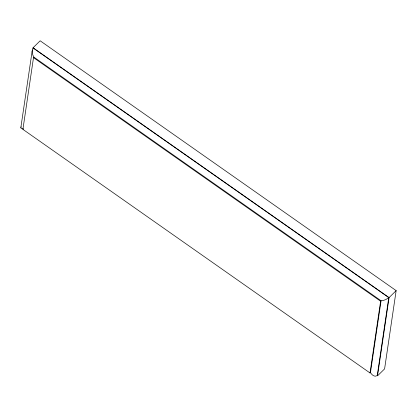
<?xml version="1.0" encoding="UTF-8"?>
<svg xmlns="http://www.w3.org/2000/svg" width="417" height="417" viewBox="0 0 417 417"><rect width="100%" height="100%" fill="white"/><g stroke="black" fill="none" stroke-linecap="round" stroke-linejoin="round"><path stroke-width="0.63" d="M32.229 50.566L20.855 127.576L21.137 128.446L23.362 128.921L22.909 129.364L370.015 372.96L370.468 372.517L381.065 300.772L33.954 57.176C32.281 54.627 31.186 50.759 33.324 48.163L388.764 297.602L377.265 375.451C374.805 377.552 371.62 374.789 370.468 372.517M32.88 49.039L33.073 47.757L40.147 40.783L396.15 290.623L384.594 368.889L377.521 375.858L389.077 297.597L396.15 290.623M22.909 129.364L33.506 57.624L33.954 57.176M370.015 372.96L380.612 301.22L381.065 300.772L382.973 300.558L385.84 299.557L388.764 297.602M20.855 127.576L21.158 126.825M33.073 47.757L389.077 297.597M33.506 57.624L380.612 301.22"/></g></svg>
